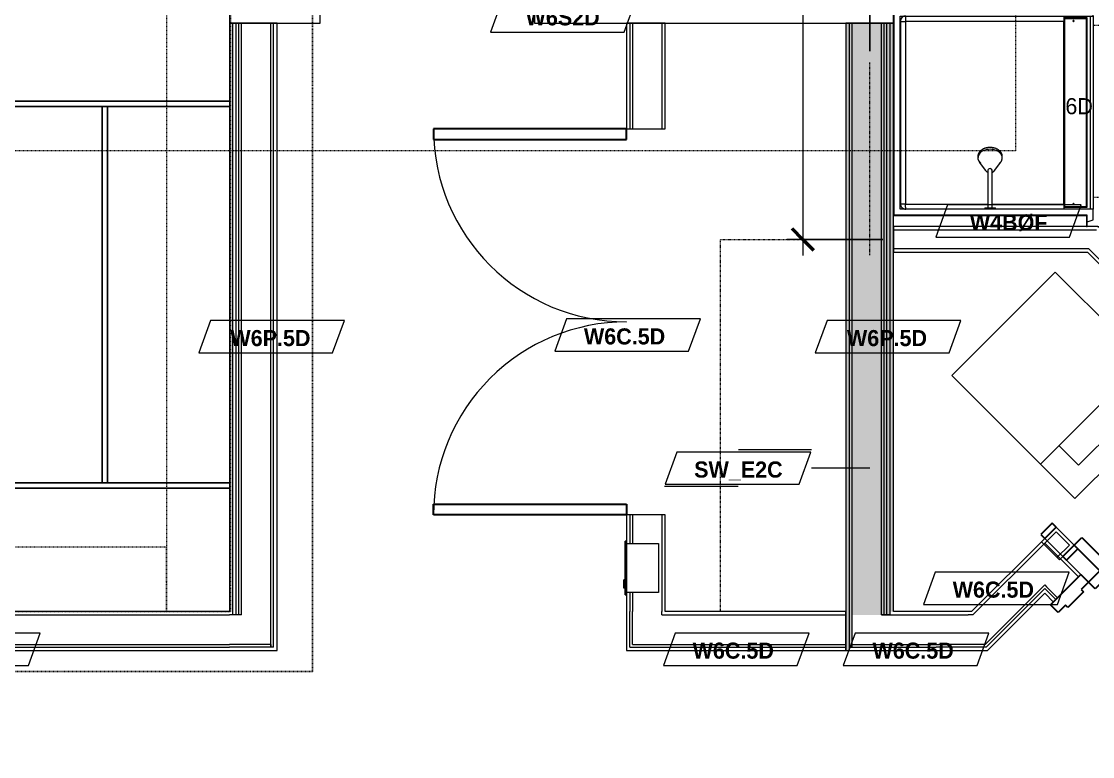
# Model space of a CAD drawing. Header units: inches. Extents: x -4010 to -1814, y 9846 to 12241.
# Drawn here: x -2681 to -2481.3, y 11698.3 to 11835.4 of the extents above; entities that cross this region are included whole.
import ezdxf

# ---------------------------------------------------------------- set-up
doc = ezdxf.new("R2010")
doc.units = ezdxf.units.IN
doc.header["$MEASUREMENT"] = 0
for name, pattern in [('Aligning Line 1_8_', [0.25, 0.125, -0.125]), ('Dash', [0.25, 0.125, -0.125]), ('Dash 3_32_', [0.1875, 0.09375, -0.09375]), ('Dash_2_', [0.25, 0.125, -0.125])]:
    doc.linetypes.add(name, pattern=pattern)
for name, color, linetype, lineweight in [('0-1', 7, 'Continuous', 5), ('0-3', 8, 'Continuous', 9), ('A-ANNO-DIMS', 211, 'Continuous', 9), ('A-ANNO-DIMS-32', 211, 'Continuous', 9), ('A-DETL-1', 90, 'Dash 3_32_', 18), ('A-DOOR-1', 7, 'Continuous', 9), ('A-DOOR-2', 10, 'Continuous', 30), ('A-DOOR-3', 31, 'Continuous', 9), ('A-DOOR-4', 31, 'Continuous', 30), ('A-DOOR-FRAM-2', 10, 'Continuous', 30), ('A-DOOR-FRAM-3', 31, 'Continuous', 30), ('A-WALL', 113, 'Continuous', 18), ('A-WALL-2', 250, 'Continuous', 18), ('A-WALL-3', 113, 'Continuous', 9), ('A-WALL-IDEN', 211, 'Continuous', 9), ('E-FIRE-1', 7, 'Continuous', 9), ('G-ANNO-SYMB-1', 147, 'Aligning Line 1_8_', 9), ('G-ANNO-SYMB-3', 111, 'Continuous', 9), ('I-WALL-1', 21, 'Continuous', 18), ('I-WALL-2', 241, 'Continuous', 5), ('I-WALL-3', 7, 'Continuous', 9), ('P-SANR-FIXT', 6, 'Continuous', 9), ('P-SANR-FIXT-HDLN', 131, 'Dash', 9), ('Q-CASE', 31, 'Continuous', 9), ('Q-CASE-HDLN', 31, 'Dash', 9)]:
    doc.layers.add(name, color=color, linetype=linetype, lineweight=lineweight)
doc.layers.add('0-4', color=50, linetype='Dash_2_')
doc.styles.add('Century Gothic', font='ufonts.com_century-gothic.ttf', dxfattribs={"height": 3})
doc.styles.add('Century Gothic_B_1', font='GOTHICB.TTF', dxfattribs={"height": 3})
doc.dimstyles.new('OD_1__HACK_2', dxfattribs={"dimscale": 12, "dimtxt": 3.132505, "dimasz": 0.333333, "dimexe": 0.25, "dimexo": 0.166667, "dimgap": 0.041667, "dimtad": 1, "dimdec": 4, "dimrnd": 0.0625, "dimzin": 3, "dimdsep": 46, "dimlunit": 4, "dimtxsty": 'Century Gothic', "dimblk1": 'OBLIQUE', "dimblk2": 'OBLIQUE', "dimsah": 1, "dimcen": 0.09, "dimdle": 0.25, "dimazin": 0, "dimtfac": 1, "dimtdec": 4, "dimtix": 1, "dimtmove": 0, "dimatfit": 3, "dimfxl": 1, "dimtvp": 1, "dimtfill": 1, "dimfrac": 2, "dimtolj": 1, "dimtzin": 0, "dimarcsym": 2})
doc.dimstyles.new('OD_1__HACK_2_1', dxfattribs={"dimscale": 12, "dimtxt": 3.132505, "dimasz": 0.333333, "dimexe": 0.25, "dimexo": 0.166667, "dimgap": 0.041667, "dimtad": 1, "dimdec": 4, "dimrnd": 0.0625, "dimzin": 3, "dimdsep": 46, "dimlunit": 4, "dimtxsty": 'Century Gothic', "dimblk1": 'OBLIQUE', "dimblk2": 'OBLIQUE', "dimsah": 1, "dimcen": 0.09, "dimdle": 0.25, "dimazin": 0, "dimtfac": 1, "dimtdec": 4, "dimtix": 1, "dimtmove": 0, "dimatfit": 3, "dimfxl": 1, "dimtvp": 1, "dimtfill": 1, "dimfrac": 2, "dimtolj": 1, "dimtzin": 0, "dimarcsym": 2})

# ---------------------------------------------------------------- blocks, each defined once
blk = doc.blocks.new('HOLLOW METAL - DOUBLE - 6-0 x 6-8 - 20MIN_-2194248-UNIT PLANS - 2ND _ 3RD FLOOR')
at = {"layer": 'A-DOOR-1'}
for centre, start, end in [((-36, 3.625), 360, 90), ((36, 3.625), 90, 180)]:
    blk.add_arc(centre, 36, start, end, dxfattribs=at)
at = {"layer": 'A-DOOR-2'}
for p, q in [((-36, 3.625), (-36, 39.625)), ((-36, 39.625), (-34, 39.625)), ((-34, 39.625), (-34, 3.625)), ((36, 39.625), (34, 39.625)), ((34, 39.625), (34, 3.625)), ((36, 3.625), (36, 39.625)), ((-34, 3.625), (-36, 3.625)), ((34, 3.625), (36, 3.625))]:
    blk.add_line(p, q, dxfattribs=at)
blk = doc.blocks.new('104416 - Fire Extinguishers - Wall - Class A - Light - 2A-2205533-UNIT PLANS - 2ND _ 3RD FLOOR')
at = {"layer": 'E-FIRE-1'}
for p, q in [((14.41, 4.13), (14.44, 4.13)), ((14.41, 3.88), (14.41, 4.13)), ((14.44, 4.13), (14.84, 4.13)), ((14.44, 3.88), (14.44, 4.13)), ((14.84, 4.13), (15.03, 4.13)), ((14.84, 3.88), (14.84, 4.13)), ((15.03, 4.13), (15.11, 4.13)), ((15.03, 3.88), (15.03, 4.13)), ((15.11, 4.13), (15.24, 4.13)), ((15.11, 3.88), (15.11, 4.13)), ((15.24, 4.13), (15.51, 4.13)), ((15.24, 3.88), (15.24, 4.13)), ((15.51, 4.13), (15.73, 4.13)), ((15.51, 3.88), (15.51, 4.13)), ((15.73, 4.13), (15.87, 4.13)), ((15.73, 3.88), (15.73, 4.13)), ((15.87, 4.13), (15.91, 4.13)), ((15.87, 3.88), (15.87, 4.13)), ((15.91, 4.13), (15.94, 4.13)), ((15.91, 3.88), (15.91, 4.13)), ((15.94, 3.88), (15.94, 4.13)), ((13.19, 3.88), (13.19, 3.62)), ((23.19, 3.88), (13.19, 3.88)), ((13.19, 3.88), (23.19, 3.88)), ((13.19, 3.88), (13.19, 3.62)), ((23.19, 3.62), (13.19, 3.62)), ((13.63, -2.37), (13.63, 3.62)), ((22.75, 3.62), (22.75, -2.37)), ((23.19, 3.62), (23.19, 3.88)), ((23.19, 3.62), (23.19, 3.88)), ((22.75, -2.37), (13.63, -2.37))]:
    blk.add_line(p, q, dxfattribs=at)
blk = doc.blocks.new('HOLLOW METAL - UNIT DOOR-2191977-UNIT PLANS - 2ND _ 3RD FLOOR')
at = {"layer": 'A-DOOR-1'}
blk.add_arc((18, -3.875), 36, 180, 270, dxfattribs=at)
at = {"layer": 'A-DOOR-2'}
for p, q in [((16.25, -3.875), (18, -3.875)), ((16.25, -39.875), (16.25, -3.875)), ((18, -3.875), (18, -39.875)), ((18, -39.875), (16.25, -39.875))]:
    blk.add_line(p, q, dxfattribs=at)
at = {"layer": 'A-DOOR-FRAM-2'}
for p, q in [((-20, 4.125), (-18, 4.125)), ((-20, -3.875), (-20, 4.125)), ((-18, 4.125), (-18, 2.1875)), ((18, 4.125), (20, 4.125)), ((18, 2.1875), (18, 4.125)), ((20, 4.125), (20, -3.875)), ((-18, 2.1875), (-17.375, 2.1875)), ((-17.375, 2.1875), (-17.375, -1.9375)), ((17.375, 2.1875), (18, 2.1875)), ((17.375, -1.9375), (17.375, 2.1875)), ((-18, -1.9375), (-18, -3.875)), ((-17.375, -1.9375), (-18, -1.9375)), ((18, -1.9375), (17.375, -1.9375)), ((18, -3.875), (18, -1.9375)), ((-18, -3.875), (-20, -3.875)), ((20, -3.875), (18, -3.875))]:
    blk.add_line(p, q, dxfattribs=at)
blk = doc.blocks.new('CTR - 1st Phase - Common Walls_rvt-1-UNIT PLANS - 2ND _ 3RD FLOOR')
at = {"layer": 'I-WALL-1'}
blk.add_hatch(color=256, dxfattribs=at).paths.add_polyline_path([(-2527.25, 11718.11), (-2526.62, 11718.11), (-2526.62, 11835.07), (-2527.25, 11835.07), (-2527.25, 11725.36)], flags=0)
at = {"layer": 'I-WALL-2'}
for points in [[(-2526.12, 11718.74), (-2526.12, 11835.07), (-2526.62, 11835.07), (-2526.62, 11718.74)], [(-2526.12, 11724.74), (-2520.62, 11724.74), (-2520.62, 11835.07), (-2526.12, 11835.07), (-2526.12, 11725.36)], [(-2520.62, 11724.74), (-2520.12, 11724.74), (-2520.12, 11835.07), (-2520.62, 11835.07), (-2520.62, 11725.36)], [(-2520.12, 11724.74), (-2519.62, 11724.74), (-2519.62, 11835.07), (-2520.12, 11835.07), (-2520.12, 11725.36)], [(-2519.62, 11724.74), (-2519, 11724.74), (-2519, 11835.07), (-2519.62, 11835.07), (-2519.62, 11725.36)], [(-2519, 11725.36), (-2518.37, 11725.36), (-2518.37, 11835.07), (-2519, 11835.07), (-2519, 11726.32)]]:
    blk.add_hatch(color=256, dxfattribs=at).paths.add_polyline_path(points, flags=0)
at = {"layer": 'A-WALL-2'}
for p, q in [((-2641.62, 11724.74), (-2641.62, 11835.07)), ((-2641, 11724.74), (-2641, 11835.07)), ((-2640.5, 11724.74), (-2640.5, 11835.07)), ((-2640, 11724.74), (-2640, 11835.07)), ((-2634.5, 11719.24), (-2634.5, 11835.07)), ((-2634, 11718.74), (-2634, 11835.07)), ((-2567.57, 11835.07), (-2567.57, 11815.36)), ((-2567.07, 11835.07), (-2567.07, 11815.36)), ((-2561.57, 11835.07), (-2561.57, 11815.36)), ((-2526.62, 11725.36), (-2526.62, 11835.07)), ((-2526.12, 11725.36), (-2526.12, 11835.07)), ((-2520.62, 11725.36), (-2520.62, 11835.07)), ((-2520.12, 11725.36), (-2520.12, 11835.07)), ((-2519.62, 11725.36), (-2519.62, 11835.07)), ((-2519, 11725.36), (-2519, 11835.07)), ((-2567.57, 11743.36), (-2567.57, 11738.05)), ((-2567.07, 11743.36), (-2567.07, 11738.05)), ((-2561.57, 11743.36), (-2561.57, 11725.36)), ((-2503.57, 11724.74), (-2490.19, 11738.12)), ((-2490.19, 11738.12), (-2486.3, 11734.23)), ((-2486.3, 11734.23), (-2485.51, 11733.44)), ((-2485.51, 11733.44), (-2483.89, 11731.81)), ((-2501.3, 11719.24), (-2490.19, 11730.34)), ((-2501.09, 11718.74), (-2490.19, 11729.64)), ((-2490.19, 11730.34), (-2489.84, 11729.99)), ((-2490.19, 11729.64), (-2489.75, 11729.19)), ((-2489.84, 11729.99), (-2489.4, 11729.55)), ((-2489.4, 11729.55), (-2487.78, 11727.93)), ((-2567.57, 11728.93), (-2567.57, 11725.36)), ((-2567.07, 11728.93), (-2567.07, 11725.36)), ((-2489.75, 11729.19), (-2488.13, 11727.57)), ((-2741.61, 11724.74), (-2642.25, 11724.74)), ((-2641.62, 11724.74), (-2642.25, 11724.74)), ((-2641, 11724.74), (-2641.62, 11724.74)), ((-2640.5, 11724.74), (-2641, 11724.74)), ((-2640, 11724.74), (-2640.5, 11724.74)), ((-2567.57, 11719.24), (-2567.57, 11725.36)), ((-2567.07, 11724.74), (-2567.07, 11725.36)), ((-2567.07, 11719.24), (-2567.07, 11724.74)), ((-2561.57, 11724.74), (-2561.57, 11725.36)), ((-2561.57, 11724.74), (-2527.25, 11724.74)), ((-2526.62, 11718.74), (-2526.62, 11725.36)), ((-2526.12, 11724.74), (-2526.12, 11725.36)), ((-2526.12, 11719.24), (-2526.12, 11724.74)), ((-2520.62, 11724.74), (-2520.62, 11725.36)), ((-2520.12, 11724.74), (-2520.62, 11724.74)), ((-2520.62, 11724.74), (-2520.12, 11724.74)), ((-2520.12, 11724.74), (-2520.12, 11725.36)), ((-2519.62, 11724.74), (-2520.12, 11724.74)), ((-2520.12, 11724.74), (-2519.62, 11724.74)), ((-2519.62, 11724.74), (-2519.62, 11725.36)), ((-2519, 11724.74), (-2519.62, 11724.74)), ((-2519.62, 11724.74), (-2519, 11724.74)), ((-2519, 11724.74), (-2519, 11725.36)), ((-2519, 11724.74), (-2504.46, 11724.74)), ((-2503.57, 11724.74), (-2504.46, 11724.74)), ((-2741.61, 11719.24), (-2642.25, 11719.24)), ((-2741.61, 11718.74), (-2642.25, 11718.74)), ((-2640, 11719.24), (-2642.25, 11719.24)), ((-2634.5, 11718.74), (-2642.25, 11718.74)), ((-2634.5, 11719.24), (-2640, 11719.24)), ((-2634.5, 11718.74), (-2634.5, 11719.24)), ((-2634.5, 11719.24), (-2634.5, 11718.74)), ((-2634, 11718.74), (-2634.5, 11718.74)), ((-2567.57, 11718.74), (-2567.57, 11719.24)), ((-2567.57, 11718.74), (-2527.25, 11718.74)), ((-2567.07, 11719.24), (-2527.25, 11719.24)), ((-2526.62, 11718.11), (-2526.62, 11718.74)), ((-2526.12, 11718.74), (-2526.62, 11718.74)), ((-2526.62, 11718.74), (-2526.12, 11718.74)), ((-2526.12, 11718.74), (-2526.12, 11719.24)), ((-2526.12, 11719.24), (-2509.96, 11719.24)), ((-2526.12, 11718.74), (-2510.46, 11718.74)), ((-2501.8, 11718.74), (-2510.46, 11718.74)), ((-2509.07, 11719.24), (-2509.96, 11719.24)), ((-2501.3, 11719.24), (-2509.07, 11719.24)), ((-2501.09, 11718.74), (-2501.8, 11718.74))]:
    blk.add_line(p, q, dxfattribs=at)
at = {"layer": 'I-WALL-3'}
for p, q in [((-2642.25, 11835.07), (-2642.25, 11725.36)), ((-2633.37, 11835.07), (-2642.25, 11835.07)), ((-2633.37, 11718.11), (-2633.37, 11835.07)), ((-2560.95, 11835.07), (-2568.2, 11835.07)), ((-2568.2, 11835.07), (-2568.2, 11815.36)), ((-2560.95, 11815.36), (-2560.95, 11835.07)), ((-2527.25, 11835.07), (-2527.25, 11725.36)), ((-2518.37, 11835.07), (-2527.25, 11835.07)), ((-2568.2, 11815.36), (-2560.95, 11815.36)), ((-2518.37, 11725.36), (-2518.37, 11799.14)), ((-2560.95, 11743.36), (-2568.2, 11743.36)), ((-2568.2, 11743.36), (-2568.2, 11738.49)), ((-2560.95, 11725.36), (-2560.95, 11743.36)), ((-2490.19, 11739), (-2503.83, 11725.36)), ((-2489.75, 11738.56), (-2490.19, 11739)), ((-2485.07, 11733.88), (-2489.75, 11738.56)), ((-2483.45, 11732.26), (-2485.07, 11733.88)), ((-2568.2, 11728.49), (-2568.2, 11725.36)), ((-2500.83, 11718.11), (-2490.19, 11728.75)), ((-2490.19, 11728.75), (-2488.57, 11727.13)), ((-2642.25, 11725.36), (-2741.61, 11725.36)), ((-2568.2, 11725.36), (-2568.2, 11718.74)), ((-2527.25, 11725.36), (-2560.95, 11725.36)), ((-2527.25, 11718.11), (-2527.25, 11725.36)), ((-2527.25, 11725.36), (-2527.25, 11718.11)), ((-2503.83, 11725.36), (-2518.37, 11725.36)), ((-2741.61, 11718.11), (-2642.25, 11718.11)), ((-2642.25, 11718.11), (-2634, 11718.11)), ((-2634, 11718.11), (-2633.37, 11718.11)), ((-2568.2, 11718.74), (-2568.2, 11718.11)), ((-2568.2, 11718.11), (-2527.25, 11718.11)), ((-2527.25, 11718.11), (-2526.62, 11718.11)), ((-2526.62, 11718.11), (-2511.08, 11718.11)), ((-2511.08, 11718.11), (-2501.71, 11718.11)), ((-2501.71, 11718.11), (-2500.83, 11718.11))]:
    blk.add_line(p, q, dxfattribs=at)
at = {"layer": '0-3'}
for name, p, rotation in [('HOLLOW METAL - DOUBLE - 6-0 x 6-8 - 20MIN_-2194248-UNIT PLANS - 2ND _ 3RD FLOOR', (-2564.57, 11779.36), 89.99999999999577), ('HOLLOW METAL - UNIT DOOR-2191977-UNIT PLANS - 2ND _ 3RD FLOOR', (-2472.04, 11715.37), 134.9999999999988), ('104416 - Fire Extinguishers - Wall - Class A - Light - 2A-2205533-UNIT PLANS - 2ND _ 3RD FLOOR', (-2564.57, 11715.3), 89.99999999999577)]:
    blk.add_blockref(name, p, dxfattribs=dict(at, rotation=rotation))
blk = doc.blocks.new('CTR - 1st Phase -Stairs _ Elevators_rvt-1-UNIT PLANS - 2ND _ 3RD FLOOR')
at = {"layer": 'G-ANNO-SYMB-1'}
for p, q in [((-2495.61, 12126.9), (-2495.61, 11811.24)), ((-2495.61, 11811.24), (-2733.74, 11811.24))]:
    blk.add_line(p, q, dxfattribs=at)
at = {"layer": 'I-WALL-3'}
for p, q in [((-2642.25, 11982.7), (-2642.25, 11835.06)), ((-2625.32, 11835.06), (-2625.32, 11837.81)), ((-2585.32, 11837.81), (-2585.32, 11835.06)), ((-2642.25, 11835.06), (-2641.62, 11835.06)), ((-2641.62, 11835.06), (-2632.75, 11835.06)), ((-2632.75, 11835.06), (-2625.32, 11835.06)), ((-2585.32, 11835.06), (-2518.37, 11835.06))]:
    blk.add_line(p, q, dxfattribs=at)
blk = doc.blocks.new('SWING - SINGLE - FLUSH - 3-0 x 6-8 - PASSAGE-3208150-UNIT PLANS - 2ND _ 3RD FLOOR')
at = {"layer": 'A-DOOR-3'}
blk.add_arc((18, 2.37), 36.07, 93.1789, 180, dxfattribs=at)
at = {"layer": 'A-DOOR-4'}
for p, q in [((16, 10.9), (16, 38.39)), ((18, 38.39), (16, 38.39)), ((18, 10.9), (18, 38.39)), ((16, 2.37), (16, 9.15)), ((18, 2.37), (18, 9.15)), ((18, 2.37), (16, 2.37))]:
    blk.add_line(p, q, dxfattribs=at)
at = {"layer": 'A-DOOR-FRAM-3'}
for p, q in [((-18, 3.37), (-21, 3.37)), ((-21, 3.37), (-21, 2.37)), ((-21, 2.37), (-18, 2.37)), ((-18, 2.37), (-18, 3.37)), ((21, 3.37), (18, 3.37)), ((18, 3.37), (18, 2.37)), ((18, 2.37), (21, 2.37)), ((21, 2.37), (21, 3.37)), ((-18, -2.38), (-21, -2.38)), ((-21, -2.38), (-21, -3.38)), ((-21, -3.38), (-18, -3.38)), ((-18, -3.38), (-18, -2.38)), ((21, -2.38), (18, -2.38)), ((18, -2.38), (18, -3.38)), ((18, -3.38), (21, -3.38)), ((21, -3.38), (21, -2.38))]:
    blk.add_line(p, q, dxfattribs=at)
blk = doc.blocks.new('4LBS24238A75FTB_V2 - 4LBS24238A75FTB_V2-3755113-UNIT PLANS - 2ND _ 3RD FLOOR')
at = {"layer": 'P-SANR-FIXT'}
for p, q in [((0.12, 36.62), (-2.02, 36.62)), ((-2.02, 36.62), (-2.02, 36.5)), ((-2.02, 36.5), (0, 36.5)), ((-0.75, 37.75), (-1.13, 36.62)), ((1.25, 37.75), (-0.75, 37.75)), ((0, 0.5), (0, 36.5)), ((0.12, 0.63), (0.12, 36.62)), ((1.25, 37.75), (37.25, 37.75)), ((1.25, 37.25), (1.25, 37.75)), ((1.25, 1.75), (1.25, 37.75)), ((37.25, 37.25), (1.25, 37.25)), ((1.62, 36.62), (1.62, 32.27)), ((36.88, 36.62), (1.62, 36.62)), ((36.75, 36.5), (1.75, 36.5)), ((1.75, 36.5), (1.75, 32.38)), ((36.75, 32.38), (36.75, 36.5)), ((36.88, 32.27), (36.88, 36.62)), ((37.25, 37.75), (37.25, 37.25)), ((39.25, 37.75), (37.25, 37.75)), ((37.25, 37.75), (37.25, 19.48)), ((40.52, 36.62), (38.38, 36.62)), ((38.38, 36.62), (38.38, 0.63)), ((38.5, 36.5), (38.5, 0.5)), ((38.5, 36.5), (40.52, 36.5)), ((39.63, 36.62), (39.25, 37.75)), ((40.52, 36.5), (40.52, 36.62)), ((1.75, 32.38), (36.75, 32.38)), ((2.2, 2.75), (2.2, 32.27)), ((36.3, 32.27), (2.2, 32.27)), ((36.3, 18.89), (36.3, 32.27)), ((36.3, 2.75), (36.3, 18.11)), ((37.25, 17.52), (37.25, 1.75)), ((1.28, 2.51), (1.3, 2.43)), ((1.37, 2.28), (1.38, 2.26)), ((1.4, 2.23), (1.42, 2.2)), ((1.51, 2.08), (1.58, 2.01)), ((2.25, 2.7), (36.25, 2.7)), ((36.92, 2.01), (36.99, 2.08)), ((37.08, 2.2), (37.1, 2.23)), ((37.12, 2.26), (37.13, 2.28)), ((37.2, 2.43), (37.22, 2.51)), ((38.5, 0.5), (0, 0.5)), ((38.38, 0.63), (0.12, 0.63)), ((37.25, 1.75), (1.25, 1.75)), ((1.7, 1.92), (1.73, 1.9)), ((1.93, 1.8), (2.01, 1.78)), ((2.25, 1.75), (2.25, 1.77)), ((2.25, 1.77), (36.25, 1.77)), ((36.25, 1.75), (36.25, 1.77)), ((36.49, 1.78), (36.57, 1.8)), ((36.77, 1.9), (36.8, 1.92))]:
    blk.add_line(p, q, dxfattribs=at)
for centre, radius, start, end in [((2.2, 34.06), 0.125, 0, 180), ((2.2, 34.06), 0.125, 180, 0), ((36.3, 34.06), 0.125, 0, 180), ((36.3, 34.06), 0.125, 180, 0), ((2.25, 2.75), 1, 180, 270), ((36.25, 2.75), 1, 270, 0)]:
    blk.add_arc(centre, radius, start, end, dxfattribs=at)
for centre, major_axis, start_param, end_param in [((2.2, 32.28), (-0.95, 0), 0, 1.570796), ((36.3, 32.28), (0.95, 0), 4.712389, 6.283185)]:
    blk.add_ellipse(centre, major_axis=major_axis, ratio=0.019505, start_param=start_param, end_param=end_param, dxfattribs=at)
for points, knots in [([(1.25, 2.77), (1.25, 2.77), (1.27, 2.76), (1.4, 2.76), (1.64, 2.75), (1.95, 2.75), (2.12, 2.75), (2.2, 2.75)], [-1, -1, -1, -1, -0.833333, -0.666667, -0.333333, -0.166667, 0, 0, 0, 0]), ([(1.25, 2.77), (1.25, 2.7), (1.26, 2.57), (1.34, 2.32), (1.52, 2.04), (1.8, 1.86), (2.05, 1.78), (2.18, 1.77), (2.25, 1.77)], [-1, -1, -1, -1, -0.875, -0.75, -0.5, -0.25, -0.125, 0, 0, 0, 0]), ([(1.59, 2), (1.54, 2.04), (1.47, 2.12), (1.41, 2.21), (1.38, 2.25)], [0.4611793, 0.4611793, 0.4611793, 0.4611793, 0.5714286, 0.6665731, 0.6665731, 0.6665731, 0.6665731]), ([(2.2, 2.75), (2.2, 2.74), (2.2, 2.74), (2.2, 2.73), (2.21, 2.72), (2.21, 2.72), (2.22, 2.71), (2.23, 2.71), (2.24, 2.7), (2.24, 2.7), (2.25, 2.7), (2.25, 2.7)], [-1, -1, -1, -1, -0.833333, -0.75, -0.666667, -0.583333, -0.416667, -0.291667, -0.208333, -0.083333, 0, 0, 0, 0]), ([(36.25, 1.77), (36.32, 1.77), (36.45, 1.78), (36.7, 1.86), (36.98, 2.04), (37.16, 2.32), (37.24, 2.57), (37.25, 2.7), (37.25, 2.77)], [-1, -1, -1, -1, -0.875, -0.75, -0.5, -0.25, -0.125, 0, 0, 0, 0]), ([(36.25, 2.7), (36.26, 2.7), (36.26, 2.7), (36.27, 2.7), (36.28, 2.71), (36.28, 2.71), (36.29, 2.72), (36.29, 2.73), (36.3, 2.74), (36.3, 2.74), (36.3, 2.75), (36.3, 2.75)], [-1, -1, -1, -1, -0.833333, -0.75, -0.666667, -0.583333, -0.416667, -0.291667, -0.208333, -0.083333, 0, 0, 0, 0]), ([(36.25, 1.8), (36.25, 1.82), (36.25, 1.91), (36.25, 2.14), (36.25, 2.45), (36.25, 2.62), (36.25, 2.7)], [-0.8333333, -0.8333333, -0.8333333, -0.8333333, -0.6666667, -0.3333333, -0.1666667, 0, 0, 0, 0]), ([(37.01, 2.1), (36.97, 2.05), (36.89, 1.97), (36.79, 1.91), (36.75, 1.88)], [0.4475924, 0.4475924, 0.4475924, 0.4475924, 0.5714286, 0.6665731, 0.6665731, 0.6665731, 0.6665731]), ([(37.19, 2.42), (37.18, 2.38), (37.16, 2.33), (37.13, 2.27), (37.12, 2.25)], [0.2174647, 0.2174647, 0.2174647, 0.2174647, 0.2857143, 0.3333068, 0.3333068, 0.3333068, 0.3333068]), ([(2.25, 1.75), (2.17, 1.75), (2.03, 1.77), (1.86, 1.82), (1.77, 1.87), (1.75, 1.88)], [0, 0, 0, 0, 0.1428571, 0.2857143, 0.3333068, 0.3333068, 0.3333068, 0.3333068]), ([(36.75, 1.88), (36.7, 1.85), (36.59, 1.8), (36.42, 1.76), (36.31, 1.75), (36.25, 1.75)], [0.6666667, 0.6666667, 0.6666667, 0.6666667, 0.7857143, 0.8928571, 1, 1, 1, 1])]:
    blk.add_open_spline(points, degree=3, knots=knots, dxfattribs=at)
for points in [[(1.25, 2.71), (1.25, 2.72), (1.25, 2.74), (1.25, 2.75)], [(1.38, 2.25), (1.37, 2.27), (1.36, 2.3), (1.35, 2.32)], [(2.25, 1.8), (2.25, 1.82), (2.25, 1.88), (2.25, 2.03), (2.25, 2.22), (2.25, 2.45), (2.25, 2.62), (2.25, 2.7)], [(37.25, 2.77), (37.25, 2.77), (37.23, 2.76), (37.13, 2.76), (36.98, 2.76), (36.78, 2.75), (36.55, 2.75), (36.38, 2.75), (36.3, 2.75)], [(37.12, 2.25), (37.09, 2.21), (37.07, 2.18), (37.04, 2.14)], [(37.25, 2.75), (37.25, 2.72), (37.25, 2.7), (37.25, 2.67)], [(1.75, 1.88), (1.71, 1.91), (1.67, 1.94), (1.63, 1.97)]]:
    blk.add_open_spline(points, degree=3, dxfattribs=at)
at = {"layer": 'P-SANR-FIXT-HDLN'}
blk.add_line((35, 37.75), (35, 69.75), dxfattribs=at)
blk.add_arc((35, 37.75), 32, 90, 180, dxfattribs=at)
blk = doc.blocks.new('Shower Head - Shower Head-V84-UNIT PLANS - 2ND _ 3RD FLOOR')
at = {"layer": 'P-SANR-FIXT'}
for p, q in [((-0.98, 0), (0.98, 0)), ((-0.98, 0), (-0.98, -0.26)), ((0.98, -0.26), (-0.98, -0.26)), ((-0.39, -0.26), (-0.39, -1)), ((0.39, -1), (0.39, -0.26)), ((0.98, -0.26), (0.98, 0)), ((-0.84, -7.19), (-2.02, -8.78)), ((-0.39, -6.01), (-0.39, -7.27)), ((0.39, -7.27), (0.39, -6.01)), ((2.02, -8.78), (0.84, -7.19)), ((-2.28, -9.54), (-2.28, -9.81)), ((2.28, -9.81), (2.28, -9.54))]:
    blk.add_line(p, q, dxfattribs=at)
at = {"layer": 'P-SANR-FIXT', "flags": 128}
for points in [[(-0.39, -1), (-0.39, -1.29), (-0.39, -1.57), (-0.39, -1.85), (-0.39, -2.13), (-0.39, -2.41), (-0.39, -2.69), (-0.39, -2.96), (-0.39, -3.23), (-0.39, -3.5), (-0.39, -3.76), (-0.39, -4.02), (-0.39, -4.27), (-0.39, -4.52), (-0.39, -4.77), (-0.39, -5), (-0.39, -5.23), (-0.39, -5.46), (-0.39, -5.67), (-0.39, -5.88), (-0.39, -6.01)], [(0.39, -6.01), (0.39, -5.81), (0.39, -5.6), (0.39, -5.38), (0.39, -5.15), (0.39, -4.92), (0.39, -4.68), (0.39, -4.43), (0.39, -4.18), (0.39, -3.93), (0.39, -3.67), (0.39, -3.4), (0.39, -3.13), (0.39, -2.86), (0.39, -2.59), (0.39, -2.31), (0.39, -2.03), (0.39, -1.75), (0.39, -1.46), (0.39, -1.18), (0.39, -1)], [(-0.39, -6.87), (-0.43, -6.88), (-0.46, -6.9), (-0.49, -6.91), (-0.52, -6.93), (-0.55, -6.94), (-0.58, -6.96), (-0.61, -6.98), (-0.64, -7), (-0.67, -7.03), (-0.7, -7.05), (-0.73, -7.07), (-0.76, -7.1), (-0.78, -7.13), (-0.81, -7.16), (-0.83, -7.19), (-0.84, -7.19)], [(0.84, -7.19), (0.81, -7.16), (0.79, -7.13), (0.76, -7.1), (0.73, -7.08), (0.7, -7.05), (0.68, -7.03), (0.65, -7.01), (0.62, -6.98), (0.59, -6.97), (0.56, -6.95), (0.53, -6.93), (0.49, -6.91), (0.46, -6.9), (0.43, -6.89), (0.4, -6.87)], [(-2.28, -9.81), (-2.28, -9.88), (-2.28, -9.95), (-2.27, -10.02), (-2.25, -10.09), (-2.24, -10.16), (-2.21, -10.23), (-2.19, -10.3), (-2.16, -10.36), (-2.13, -10.43), (-2.09, -10.49), (-2.05, -10.55), (-2.01, -10.61), (-1.97, -10.67), (-1.92, -10.73), (-1.86, -10.79), (-1.81, -10.84), (-1.75, -10.89), (-1.69, -10.94), (-1.63, -10.99), (-1.57, -11.04), (-1.5, -11.08), (-1.43, -11.12), (-1.36, -11.16), (-1.28, -11.2), (-1.21, -11.24), (-1.13, -11.27), (-1.05, -11.3), (-0.97, -11.33), (-0.89, -11.36), (-0.81, -11.38), (-0.72, -11.4), (-0.64, -11.42), (-0.55, -11.44), (-0.47, -11.45), (-0.38, -11.46), (-0.29, -11.47), (-0.2, -11.48), (-0.11, -11.49), (-0.02, -11.49), (0, -11.49)], [(2.25, -10.11), (2.26, -10.04), (2.27, -9.97), (2.28, -9.9), (2.28, -9.83), (2.28, -9.81)], [(0, -11.49), (0.09, -11.49), (0.18, -11.48), (0.27, -11.48), (0.35, -11.47), (0.44, -11.46), (0.53, -11.44), (0.62, -11.43), (0.7, -11.41), (0.79, -11.39), (0.87, -11.36), (0.95, -11.34), (1.03, -11.31), (1.11, -11.28), (1.19, -11.25), (1.26, -11.21), (1.34, -11.17), (1.41, -11.13), (1.48, -11.09), (1.55, -11.05), (1.61, -11), (1.68, -10.95), (1.74, -10.9), (1.8, -10.85), (1.85, -10.8), (1.9, -10.74), (1.95, -10.69), (2, -10.63), (2.04, -10.57), (2.08, -10.51), (2.12, -10.44), (2.15, -10.38), (2.18, -10.31), (2.21, -10.25), (2.23, -10.18), (2.25, -10.11)]]:
    blk.add_lwpolyline(points, dxfattribs=at)
at = {"layer": 'P-SANR-FIXT'}
for centre, major_axis, start_param, end_param in [((0, -7.27), (0.394, 0), 3.141593, 4.712389), ((0, -7.27), (-0.394, 0), 1.570796, 3.141593), ((0, -9.54), (2.28, 0), 2.468394, 4.712389), ((0, -9.54), (-2.28, 0), 1.570796, 3.814791)]:
    blk.add_ellipse(centre, major_axis=major_axis, ratio=0.707107, start_param=start_param, end_param=end_param, dxfattribs=at)
blk = doc.blocks.new('Stacked Washer and Dryer - 26_x25_ - Private-3627842-UNIT PLANS - 2ND _ 3RD FLOOR')
at = {"layer": 'P-SANR-FIXT'}
for p, q in [((0, 13.625), (32.4375, 13.625)), ((0, 13.625), (0, -13.625)), ((23.34375, -13.625), (23.34375, 13.625)), ((32.4375, 13.625), (32.4375, -13.625)), ((28.53125, 8.75), (23.34375, 8.75)), ((28.53125, -8.75), (28.53125, 8.75)), ((23.34375, -8.75), (28.53125, -8.75)), ((32.4375, -13.625), (0, -13.625))]:
    blk.add_line(p, q, dxfattribs=at)
blk = doc.blocks.new('OD_CW_Upper Cabinet - OD_CW_Upper Cabinet-3856831-UNIT PLANS - 2ND _ 3RD FLOOR')
at = {"layer": 'Q-CASE-HDLN'}
for p, q in [((115.86, 24), (0.74, 24)), ((0.74, 24), (0.74, 12)), ((115.86, 12), (115.86, 24)), ((0.74, 12), (115.86, 12))]:
    blk.add_line(p, q, dxfattribs=at)
blk = doc.blocks.new('OD_CW_Base Cabinet - OD_CW_Base Cabinet-V89-UNIT PLANS - 2ND _ 3RD FLOOR')
at = {"layer": 'Q-CASE'}
for p, q in [((70.86, 0), (70.86, 23.76)), ((70.86, 23.76), (70.86, 1)), ((0.74, 1), (70.86, 1)), ((70.86, 1), (0.74, 1)), ((0.74, 0), (70.86, 0)), ((70.86, 0), (0.74, 0)), ((70.86, 1), (70.86, 0))]:
    blk.add_line(p, q, dxfattribs=at)
blk = doc.blocks.new('OD_CW_Base Cabinet - OD_CW_Base Cabinet-V90-UNIT PLANS - 2ND _ 3RD FLOOR')
at = {"layer": 'Q-CASE'}
for p, q in [((107.69, 24), (0.74, 24)), ((0.74, 24), (0.74, 0)), ((0.74, 1), (0.74, 24)), ((0.74, 24), (107.69, 24)), ((0.74, 0), (0.74, 1)), ((0.74, 1), (107.69, 1)), ((107.69, 1), (0.74, 1)), ((0.74, 0), (107.69, 0)), ((107.69, 0), (0.74, 0))]:
    blk.add_line(p, q, dxfattribs=at)
blk = doc.blocks.new('OD_CW_Upper Cabinet - OD_CW_Upper Cabinet-3876458-UNIT PLANS - 2ND _ 3RD FLOOR')
at = {"layer": 'Q-CASE-HDLN'}
for p, q in [((41.64, 24), (0.74, 24)), ((0.74, 24), (0.74, 12)), ((41.64, 12), (41.64, 24)), ((0.74, 12), (41.64, 12))]:
    blk.add_line(p, q, dxfattribs=at)
blk = doc.blocks.new('OD_CW_Base Cabinet - OD_CW_Base Cabinet-3876445-UNIT PLANS - 2ND _ 3RD FLOOR')
at = {"layer": 'Q-CASE'}
for p, q in [((53.64, 22), (53.64, 24)), ((53.64, 24), (53.64, 22)), ((0.98, 1), (53.64, 1)), ((53.64, 1), (0.98, 1)), ((0.98, 0), (53.64, 0)), ((53.64, 0), (0.98, 0))]:
    blk.add_line(p, q, dxfattribs=at)
blk = doc.blocks.new('DIMBLOCK222-UNIT PLANS - 2ND _ 3RD FLOOR')
at = {"layer": 'A-ANNO-DIMS-32'}
for p, q in [((-2522.81, 11829.81), (-2522.81, 11905.63)), ((-2445.62, 11903.46), (-2445.62, 11899.63)), ((-2445.62, 11902.63), (-2445.62, 11903.46)), ((-2525.81, 11902.63), (-2445.62, 11902.63)), ((-2522.81, 11902.63), (-2522.81, 11829.81))]:
    blk.add_line(p, q, dxfattribs=at)
at = {"layer": 'A-ANNO-DIMS-32', "lineweight": 50}
for p, q in [((-2522.81, 11902.63), (-2520.81, 11904.63)), ((-2445.62, 11902.63), (-2443.62, 11904.63)), ((-2522.81, 11902.63), (-2524.81, 11900.63)), ((-2445.62, 11902.63), (-2447.62, 11900.63))]:
    blk.add_line(p, q, dxfattribs=at)
at = {"layer": 'A-ANNO-DIMS-32', "color": 0, "insert": (-2494.46, 11906.97), "char_height": 3, "width": 24.5827, "attachment_point": 1, "line_spacing_factor": 0.984502, "style": 'Century Gothic', "bg_fill": 3, "box_fill_scale": 1.25, "bg_fill_color": 256, "bg_fill_true_color": 13158600, "bg_fill_transparency": 0}
blk.add_mtext('6\' - 5 3/16"', dxfattribs=at)
blk = doc.blocks.new('_Oblique')
at = {"color": 0, "linetype": 'ByBlock', "lineweight": -2}
blk.add_line((-0.5, -0.5), (0.5, 0.5), dxfattribs=at)
blk = doc.blocks.new('DIMBLOCK224-UNIT PLANS - 2ND _ 3RD FLOOR')
at = {"layer": 'A-ANNO-DIMS-32'}
for p, q in [((-2535.3, 11941.74), (-2535.3, 11791.74)), ((-2520.37, 11938.74), (-2538.3, 11938.74)), ((-2535.3, 11938.74), (-2520.37, 11938.74)), ((-2520.37, 11794.74), (-2538.3, 11794.74)), ((-2535.3, 11794.74), (-2520.37, 11794.74))]:
    blk.add_line(p, q, dxfattribs=at)
at = {"layer": 'A-ANNO-DIMS-32', "lineweight": 50}
for p, q in [((-2535.3, 11938.74), (-2537.3, 11940.74)), ((-2535.3, 11938.74), (-2533.3, 11936.74)), ((-2535.3, 11794.74), (-2537.3, 11796.74)), ((-2535.3, 11794.74), (-2533.3, 11792.74))]:
    blk.add_line(p, q, dxfattribs=at)
at = {"layer": 'A-ANNO-DIMS-32', "color": 0, "insert": (-2539.64, 11860.33), "char_height": 3, "width": 15.394, "attachment_point": 1, "rotation": 90, "line_spacing_factor": 0.984502, "style": 'Century Gothic', "bg_fill": 3, "box_fill_scale": 1.25, "bg_fill_color": 256, "bg_fill_true_color": 13158600, "bg_fill_transparency": 0}
blk.add_mtext('12\' - 0"', dxfattribs=at)
blk = doc.blocks.new('DIMBLOCK352-UNIT PLANS - 2ND _ 3RD FLOOR')
at = {"layer": 'A-ANNO-DIMS-32', "lineweight": 50}
for p, q in [((-2469.55, 11840.01), (-2471.55, 11842.01)), ((-2469.55, 11840.01), (-2467.55, 11838.01)), ((-2469.55, 11797.11), (-2471.55, 11799.11)), ((-2469.55, 11797.11), (-2467.55, 11795.11))]:
    blk.add_line(p, q, dxfattribs=at)
at = {"layer": 'A-ANNO-DIMS-32'}
for p, q in [((-2469.55, 11843.01), (-2469.55, 11794.11)), ((-2480.37, 11840.01), (-2466.55, 11840.01)), ((-2469.55, 11840.01), (-2480.37, 11840.01)), ((-2480.25, 11797.11), (-2466.55, 11797.11)), ((-2469.55, 11797.11), (-2480.25, 11797.11))]:
    blk.add_line(p, q, dxfattribs=at)
at = {"layer": 'A-ANNO-DIMS-32', "color": 0, "insert": (-2473.9, 11809.49), "char_height": 3, "width": 21.7784, "attachment_point": 1, "rotation": 90, "line_spacing_factor": 0.984502, "style": 'Century Gothic', "bg_fill": 3, "box_fill_scale": 1.25, "bg_fill_color": 256, "bg_fill_true_color": 13158600, "bg_fill_transparency": 0}
blk.add_mtext('3\' - 6 7/8"', dxfattribs=at)
blk = doc.blocks.new('Wall Tag - Arch Wall-3956453-UNIT PLANS - 2ND _ 3RD FLOOR')
at = {"layer": 'A-WALL-IDEN'}
for p, q in [((-0.3561, 0.0937), (-0.4244, -0.0937)), ((0.4244, 0.0937), (-0.3561, 0.0937)), ((0.3561, -0.0937), (0.4244, 0.0937)), ((-0.4244, -0.0937), (0.3561, -0.0937))]:
    blk.add_line(p, q, dxfattribs=at)
blk = doc.blocks.new('Wall Tag - Shear Wall-3956451-UNIT PLANS - 2ND _ 3RD FLOOR')
at = {"layer": 'A-WALL-IDEN'}
for p, q in [((-0.3561, 0.0937), (-0.4244, -0.0937)), ((0.4244, 0.0937), (-0.3561, 0.0937)), ((0.4291, 0.1068), (0.0033, 0.1068)), ((0.3561, -0.0937), (0.4244, 0.0937)), ((0, -0.1068), (-0.4291, -0.1068)), ((-0.4244, -0.0937), (0.3561, -0.0937))]:
    blk.add_line(p, q, dxfattribs=at)

msp = doc.modelspace()

# ---------------------------------------------------------------- linework, layer by layer
at = {"layer": '0-4'}
for p, q in [((-2626.72374, 12123.7144), (-2626.72374, 11714.1894)), ((-2626.72374, 11714.1894), (-2942.77374, 11714.1894))]:
    msp.add_line(p, q, dxfattribs=at)
at = {"layer": 'A-DETL-1'}
for p, q in [((-2522.81124, 11791.8144), (-2522.81124, 11827.8144)), ((-2550.62374, 11725.3644), (-2550.62374, 11794.7394)), ((-2550.62374, 11794.7394), (-2527.24874, 11794.7394))]:
    msp.add_line(p, q, dxfattribs=at)
at = {"layer": 'A-WALL'}
for p, q in [((-2480.50662, 11796.4894), (-2518.37374, 11796.4894)), ((-2481.95637, 11792.9894), (-2518.37374, 11792.9894)), ((-2481.95637, 11792.9894), (-2458.62805, 11769.66108)), ((-2488.05978, 11740.22935), (-2490.3686, 11737.92053)), ((-2485.5849, 11737.75448), (-2488.05978, 11740.22935)), ((-2487.89372, 11735.44566), (-2485.5849, 11737.75448))]:
    msp.add_line(p, q, dxfattribs=at)
at = {"layer": 'A-WALL-3'}
for p, q in [((-2482.37374, 11797.1144), (-2518.37374, 11797.1144)), ((-2518.37374, 11797.1144), (-2518.37374, 11792.3644)), ((-2480.24774, 11797.1144), (-2482.24874, 11797.1144)), ((-2518.37374, 11792.3644), (-2482.21525, 11792.3644)), ((-2482.21525, 11792.3644), (-2459.51194, 11769.66108)), ((-2488.05978, 11741.11324), (-2490.81054, 11738.36248)), ((-2484.70102, 11737.75448), (-2488.05978, 11741.11324)), ((-2490.81054, 11738.36248), (-2487.45178, 11735.00372)), ((-2487.45178, 11735.00372), (-2484.70102, 11737.75448))]:
    msp.add_line(p, q, dxfattribs=at)
at = {"layer": 'A-WALL-IDEN'}
msp.add_line((-2522.81124, 11752.08486), (-2533.65439, 11752.08486), dxfattribs=at)

# ---------------------------------------------------------------- block references
at = {"layer": '0-1'}
for name in ['CTR - 1st Phase - Common Walls_rvt-1-UNIT PLANS - 2ND _ 3RD FLOOR', 'CTR - 1st Phase -Stairs _ Elevators_rvt-1-UNIT PLANS - 2ND _ 3RD FLOOR']:
    msp.add_blockref(name, (0, 0), dxfattribs=at)
at = {"layer": 'A-DOOR-3', "rotation": 225.0000000000243}
msp.add_blockref('SWING - SINGLE - FLUSH - 3-0 x 6-8 - PASSAGE-3208150-UNIT PLANS - 2ND _ 3RD FLOOR', (-2473.65247, 11752.16178), dxfattribs=at)
at = {"layer": 'A-WALL-IDEN', "xscale": 31.99999999999999, "yscale": 31.99999999999999, "zscale": 31.99999999999999}
for name, p in [('Wall Tag - Arch Wall-3956453-UNIT PLANS - 2ND _ 3RD FLOOR', (-2579.99874, 11836.39638)), ('Wall Tag - Arch Wall-3956453-UNIT PLANS - 2ND _ 3RD FLOOR', (-2634.39322, 11776.58979)), ('Wall Tag - Arch Wall-3956453-UNIT PLANS - 2ND _ 3RD FLOOR', (-2567.99175, 11776.90229)), ('Wall Tag - Arch Wall-3956453-UNIT PLANS - 2ND _ 3RD FLOOR', (-2519.39322, 11776.58979)), ('Wall Tag - Shear Wall-3956451-UNIT PLANS - 2ND _ 3RD FLOOR', (-2547.3861, 11752.08486)), ('Wall Tag - Arch Wall-3956453-UNIT PLANS - 2ND _ 3RD FLOOR', (-2499.21071, 11729.69471)), ('Wall Tag - Arch Wall-3956453-UNIT PLANS - 2ND _ 3RD FLOOR', (-2691.11749, 11718.32138)), ('Wall Tag - Arch Wall-3956453-UNIT PLANS - 2ND _ 3RD FLOOR', (-2547.72374, 11718.32138)), ('Wall Tag - Arch Wall-3956453-UNIT PLANS - 2ND _ 3RD FLOOR', (-2514.16916, 11718.32138))]:
    msp.add_blockref(name, p, dxfattribs=at)
at = {"layer": 'P-SANR-FIXT'}
for name, p, rotation in [('4LBS24238A75FTB_V2 - 4LBS24238A75FTB_V2-3755113-UNIT PLANS - 2ND _ 3RD FLOOR', (-2518.87374, 11837.63831), 270.0000000000798), ('Shower Head - Shower Head-V84-UNIT PLANS - 2ND _ 3RD FLOOR', (-2500.37374, 11800.38831), 180), ('Stacked Washer and Dryer - 26_x25_ - Private-3627842-UNIT PLANS - 2ND _ 3RD FLOOR', (-2497.86682, 11779.00044), 314.9999999999662)]:
    msp.add_blockref(name, p, dxfattribs=dict(at, rotation=rotation))
at = {"layer": 'Q-CASE'}
msp.add_blockref('OD_CW_Base Cabinet - OD_CW_Base Cabinet-V90-UNIT PLANS - 2ND _ 3RD FLOOR', (-2749.93644, 11819.4894), dxfattribs=at)
for name, p, rotation in [('OD_CW_Upper Cabinet - OD_CW_Upper Cabinet-3856831-UNIT PLANS - 2ND _ 3RD FLOOR', (-2666.01124, 11841.2271), 269.999999999999), ('OD_CW_Base Cabinet - OD_CW_Base Cabinet-V89-UNIT PLANS - 2ND _ 3RD FLOOR', (-2666.01124, 11820.2271), 270.0000000000006), ('OD_CW_Base Cabinet - OD_CW_Base Cabinet-3876445-UNIT PLANS - 2ND _ 3RD FLOOR', (-2641.27353, 11749.3644), 180), ('OD_CW_Upper Cabinet - OD_CW_Upper Cabinet-3876458-UNIT PLANS - 2ND _ 3RD FLOOR', (-2653.27353, 11749.3644), 180)]:
    msp.add_blockref(name, p, dxfattribs=dict(at, rotation=rotation))

# ---------------------------------------------------------------- texts
at = {"layer": 'A-WALL-IDEN', "char_height": 3, "attachment_point": 1, "style": 'Century Gothic_B_1'}
for s, insert, width in [('W6S2D', (-2587.00678, 11837.64391), 16.867), ('W4BØF', (-2504.15166, 11799.40495), 17.372), ('W6P.5D', (-2642.06898, 11777.83732), 18.483), ('W6C.5D', (-2576.12736, 11778.14982), 19.594), ('W6P.5D', (-2527.06898, 11777.83732), 18.483), ('SW_E2C', (-2555.5658, 11753.33239), 19.695), ('W6C.5D', (-2507.34632, 11730.94224), 19.594), ('W6C.5D', (-2555.85934, 11719.56891), 19.594), ('W6C.5D', (-2522.30476, 11719.56891), 19.594)]:
    msp.add_mtext(s, dxfattribs=dict(at, insert=insert, width=width))
at = {"layer": 'G-ANNO-SYMB-3', "insert": (-2486.32646, 11821.08102), "char_height": 3, "width": 6.666, "attachment_point": 1, "style": 'Century Gothic'}
msp.add_mtext('6D', dxfattribs=at)

# ---------------------------------------------------------------- next in the draw order: dimensions: what is measured, and where the dimension line sits
at = {"layer": 'A-ANNO-DIMS'}
dim = msp.add_linear_dim(base=(-2445.62374, 11902.62729), p1=(-2522.81124, 11827.8144), p2=(-2445.62374, 11905.45572), dimstyle='OD_1__HACK_2', override={"dimpost": '<>', "dimfxl": 109.480982}, dxfattribs=at)
dim.commit()
dim.dimension.update_dxf_attribs({"geometry": 'DIMBLOCK222-UNIT PLANS - 2ND _ 3RD FLOOR', "text_midpoint": (-2484.21749, 11904.86897)})

# ---------------------------------------------------------------- next in the draw order: dimensions: what is measured, and where the dimension line sits
for base, p1, p2, dimstyle, override, picture, middle in [((-2535.29615, 11794.7394), (-2518.37374, 11938.7394), (-2518.37374, 11794.7394), 'OD_1__HACK_2', {"dimpost": '<>', "dimfxl": 144}, 'DIMBLOCK224-UNIT PLANS - 2ND _ 3RD FLOOR', (-2537.37161, 11866.7394)), ((-2469.5499, 11797.1144), (-2482.37374, 11840.01331), (-2482.24874, 11797.1144), 'OD_1__HACK_2_1', {"dimpost": '<>', "dimfxl": 42.899091}, 'DIMBLOCK352-UNIT PLANS - 2ND _ 3RD FLOOR', (-2471.79157, 11818.56385))]:
    dim = msp.add_linear_dim(base=base, p1=p1, p2=p2, angle=90, dimstyle=dimstyle, override=override, dxfattribs=at)
    dim.commit()
    dim.dimension.update_dxf_attribs({"geometry": picture, "text_midpoint": middle})

# ---------------------------------------------------------------- next in the draw order: block references
at = {"layer": 'A-WALL-IDEN', "xscale": 31.99999999999999, "yscale": 31.99999999999999, "zscale": 31.99999999999999}
msp.add_blockref('Wall Tag - Arch Wall-3956453-UNIT PLANS - 2ND _ 3RD FLOOR', (-2496.93574, 11798.15741), dxfattribs=at)

doc.saveas('drawing.dxf')
